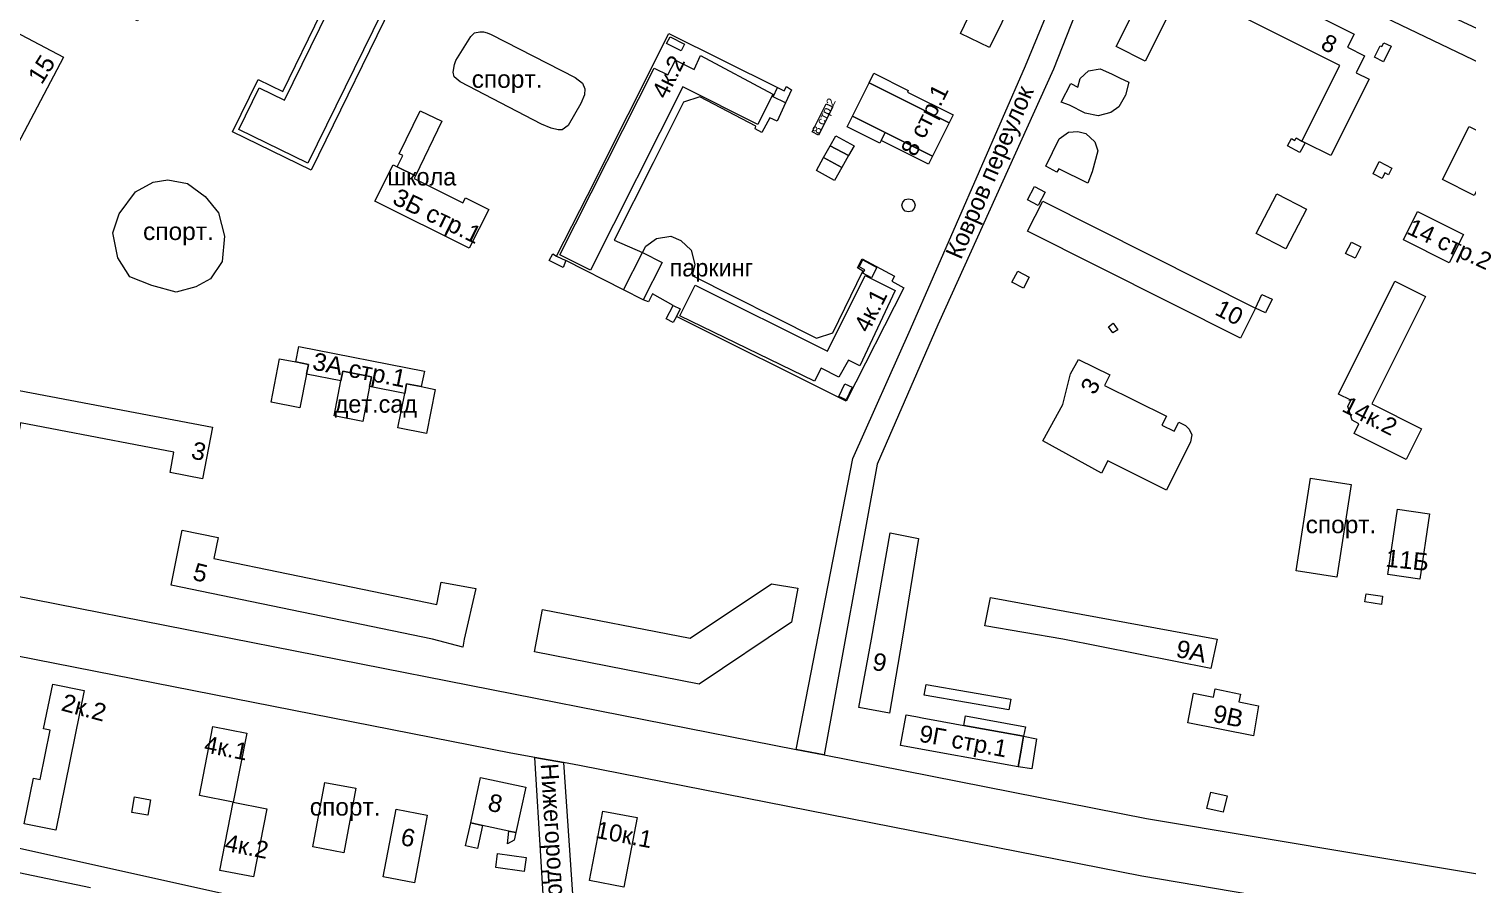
# Model space of a CAD drawing. Header units: metres. Extents: x 9999 to 15101, y 6965 to 11034.
# Drawn here: x 11160 to 11751, y 7899 to 8251 of the extents above; entities that cross this region are included whole.
import ezdxf
from ezdxf.enums import TextEntityAlignment as Align

# ---------------------------------------------------------------- set-up
doc = ezdxf.new("R2010")
doc.units = ezdxf.units.M
doc.header["$MEASUREMENT"] = 0
for name, color, linetype, lineweight in [('Слой 25', 7, 'Continuous', 0), ('Слой 29', 7, 'Continuous', 0), ('Слой 3', 7, 'Continuous', 0), ('Слой 43', 7, 'Continuous', 0), ('Слой 44', 7, 'Continuous', 0), ('Слой 5', 7, 'Continuous', 0), ('Слой 8', 7, 'Continuous', 0), ('Слой 9', 7, 'Continuous', 0)]:
    doc.layers.add(name, color=color, linetype=linetype, lineweight=lineweight)
doc.styles.add('Style-arial', font='arial.shx')
doc.styles.add('Style-p131', font='p131.shx')

msp = doc.modelspace()

# ---------------------------------------------------------------- linework, layer by layer
at = {"layer": 'Слой 25', "color": 8, "linetype": 'Continuous', "lineweight": 0, "flags": 128}
for points in [[(11796, 8217.6), (11625.28, 8299.52), (11609.78, 8307.33), (11609.59, 8307.42), (11600.91, 8311.8), (11582.08, 8321.28), (11493.76, 8368.8), (11468.8, 8382.4), (11381.28, 8428.96), (11236.02, 8502.22), (11242.37, 8514.01), (11357.44, 8456), (11461.28, 8400.16), (11515.36, 8370.24), (11604.99, 8323.2), (11605.43, 8322.98), (11614.18, 8318.6), (11614.38, 8318.5), (11677.49, 8287.06), (11793.6, 8232.96)], [(12342.56, 7783.2), (12018.56, 7834.88), (12018.56, 7834.88), (11683.49, 7891.53), (11669.76, 7893.85), (11617.28, 7902.72), (11386.24, 7948.16), (11379.7, 7949.35), (11367.92, 7951.49), (11358.08, 7953.28), (11032, 8017.28), (11037.12, 8040.96), (11475.3, 7954.72), (11486.75, 7952.47), (11619.2, 7926.4), (12024.64, 7858.56), (12425.34, 7793.28)], [(11185.46, 7897.9), (11076.04, 7920.78), (11073.57, 7922.73), (11060.47, 7935.37), (11373.1, 7865.97)]]:
    msp.add_lwpolyline(points, dxfattribs=at)
for points in [[(11609.78, 8307.33), (11580.96, 8234.24), (11533.44, 8129.12), (11508.48, 8072), (11486.75, 7952.47), (11475.3, 7954.72), (11498.56, 8074.24), (11522.24, 8127.36), (11569.44, 8235.52), (11600.91, 8311.8), (11609.59, 8307.42), (11609.78, 8307.33)], [(11385.57, 7863.2), (11373.1, 7865.97), (11367.92, 7951.49), (11379.7, 7949.35), (11385.57, 7863.2)]]:
    msp.add_lwpolyline(points, close=True, dxfattribs=at)
at = {"layer": 'Слой 3', "color": 8, "linetype": 'Continuous', "lineweight": 0, "flags": 128}
for points in [[(11554.75, 8243.15), (11542.79, 8248.88), (11567.75, 8300.92), (11539.49, 8314.47), (11545.33, 8326.63), (11573.66, 8312.83), (11571.31, 8307.48), (11577.71, 8304.22), (11574.44, 8297.17), (11579.92, 8294.3), (11554.75, 8243.15)], [(11274.61, 8195.59), (11246.34, 8209.48), (11254.74, 8226.56), (11265.02, 8221.5), (11283.1, 8258.28), (11221.54, 8288.53), (11217.64, 8290.45), (11207.13, 8295.61), (11215.15, 8311.93), (11309.1, 8265.76), (11274.61, 8195.59)], [(11640.67, 8280.63), (11704.48, 8248.59), (11701.79, 8243.23), (11708.76, 8239.73), (11705.26, 8232.76), (11710.62, 8230.07), (11694.87, 8198.7), (11684.31, 8203.98), (11683.01, 8204.66), (11698.6, 8235.72), (11633.99, 8268.16), (11618.61, 8237.53), (11606.67, 8243.52), (11622.2, 8274.46), (11627.51, 8271.79), (11631.01, 8278.76), (11637.98, 8275.26), (11640.67, 8280.63)], [(11174.28, 8239.12), (11131.05, 8157.29), (11111.09, 8167.84), (11117.73, 8180.41), (11125.86, 8176.11), (11156.04, 8233.23), (11147.91, 8237.52), (11154.33, 8249.66), (11174.28, 8239.12)], [(11423.46, 8247.54), (11429.4, 8244.48), (11427.99, 8241.75), (11422.05, 8244.8), (11423.46, 8247.54)], [(11719.67, 8243.59), (11716.53, 8237.27), (11712.85, 8239.1), (11715.2, 8243.83), (11715.89, 8243.49), (11716.68, 8245.08), (11719.67, 8243.59)], [(11465.71, 8223.9), (11459.48, 8211.5), (11428.74, 8226.97), (11390.83, 8151.61), (11378.17, 8157.97), (11416.94, 8234.61), (11422.57, 8231.86), (11425.73, 8237.9), (11433.41, 8234.13), (11436.02, 8239.76), (11465.71, 8223.9)], [(11505.26, 8228.61), (11507.2, 8232.5), (11521.3, 8225.45), (11520.96, 8224.77), (11539.71, 8215.4), (11538.1, 8212.19), (11505.26, 8228.61)], [(11584.17, 8220.61), (11588.07, 8228.29), (11590.93, 8226.8), (11591.97, 8230.39), (11595.41, 8233.58), (11600.1, 8234.35), (11604.79, 8232.34), (11608.09, 8230.65), (11611.95, 8228.82), (11610.51, 8223.56), (11607.79, 8218.79), (11604.57, 8216.42), (11599.33, 8215.04), (11594.01, 8216.07), (11587.53, 8219.35), (11584.17, 8220.61)], [(11470.91, 8220.31), (11465.81, 8222.86), (11467.59, 8226.71), (11470.35, 8225.34), (11471.23, 8227.09), (11473.41, 8225.78), (11470.91, 8220.31)], [(11505.26, 8228.61), (11538.1, 8212.19), (11531.26, 8198.51), (11511.84, 8208.22), (11498.42, 8214.93), (11505.26, 8228.61)], [(11487.63, 8220.02), (11490.27, 8218.7), (11484.46, 8207.09), (11481.82, 8208.41), (11487.63, 8220.02)], [(11311.38, 8194.09), (11313.63, 8198.7), (11312.24, 8199.37), (11320.81, 8217.12), (11329.71, 8212.82), (11318.85, 8190.35), (11311.38, 8194.09)], [(11511.84, 8208.22), (11510.2, 8204.92), (11509.6, 8203.74), (11496.18, 8210.46), (11498.42, 8214.93), (11511.84, 8208.22)], [(11740.79, 8188.85), (11751.77, 8210.59), (11758.54, 8207.17), (11761.2, 8212.44), (11767.08, 8209.47), (11770.51, 8216.26), (11815.57, 8193.5), (11809.13, 8180.77), (11764.4, 8203.36), (11753.76, 8182.3), (11740.79, 8188.85)], [(11511.84, 8208.22), (11531.26, 8198.51), (11529.61, 8195.21), (11510.2, 8204.92), (11511.84, 8208.22)], [(11577.89, 8194.32), (11583.36, 8205.55), (11587.1, 8208.32), (11591, 8208.65), (11594.25, 8207.83), (11597.99, 8204.42), (11599.19, 8200.64), (11596.85, 8192.05), (11595.06, 8187.33), (11583.11, 8193.29), (11582.32, 8191.83), (11577.89, 8194.32)], [(11486.54, 8197.89), (11489.23, 8202.66), (11496.79, 8198.68), (11494.05, 8193.81), (11486.54, 8197.89)], [(11489.23, 8202.66), (11491.6, 8206.88), (11499.05, 8202.69), (11496.79, 8198.68), (11489.23, 8202.66)], [(11677.1, 8202.71), (11678.69, 8205.67), (11680.09, 8204.92), (11680.64, 8205.95), (11683.01, 8204.66), (11684.31, 8203.98), (11682.17, 8200), (11677.1, 8202.71)], [(11486.54, 8197.89), (11494.05, 8193.81), (11491.02, 8188.44), (11483.58, 8192.63), (11486.54, 8197.89)], [(11712.23, 8191.19), (11714.77, 8196.24), (11720.02, 8193.6), (11718.64, 8190.86), (11717.09, 8191.64), (11715.93, 8189.33), (11712.23, 8191.19)], [(11311.38, 8194.09), (11318.85, 8190.35), (11318.34, 8189.33), (11338.37, 8179.31), (11339.39, 8181.35), (11348.96, 8176.57), (11340.98, 8160.63), (11302.19, 8180.03), (11309.66, 8194.95), (11311.38, 8194.09)], [(11573.16, 8186.07), (11577.62, 8183.7), (11574.68, 8178.18), (11570.23, 8180.55), (11573.16, 8186.07)], [(11524.1, 8178.27), (11523.74, 8176.91), (11522.74, 8175.91), (11521.38, 8175.55), (11520.01, 8175.91), (11519.02, 8176.91), (11518.65, 8178.27), (11519.02, 8179.63), (11520.01, 8180.63), (11521.38, 8181), (11522.74, 8180.63), (11523.74, 8179.63), (11524.1, 8178.27)], [(11657.74, 8123.73), (11570.34, 8167.61), (11576.53, 8179.94), (11663.93, 8136.06), (11657.74, 8123.73)], [(11664.2, 8166.74), (11672.65, 8183), (11684.84, 8176.66), (11676.38, 8160.4), (11664.2, 8166.74)], [(11724.69, 8164.07), (11730.52, 8175.68), (11749.38, 8166.22), (11743.55, 8154.6), (11724.69, 8164.07)], [(11700.98, 8158.53), (11703.32, 8163.15), (11707.19, 8161.19), (11704.85, 8156.57), (11700.98, 8158.53)], [(11379.5, 8152.79), (11373.83, 8155.67), (11375.3, 8158.35), (11376.85, 8157.42), (11380.63, 8155.58), (11379.5, 8152.79)], [(11412.1, 8158.86), (11420.19, 8154.78), (11412.47, 8139.5), (11404.38, 8143.59), (11412.1, 8158.86)], [(11502.68, 8155.82), (11508.47, 8152.74), (11506.2, 8148.46), (11502.66, 8150.34), (11503.44, 8151.82), (11501.19, 8153.01), (11502.68, 8155.82)], [(11433.72, 8145.52), (11488.14, 8118.36), (11503.63, 8149.39), (11515.98, 8143.22), (11501.39, 8112.29), (11496.74, 8114.7), (11492.86, 8107.71), (11485.49, 8111.36), (11482.77, 8106.08), (11427.43, 8132.92), (11433.72, 8145.52)], [(11563.91, 8146.7), (11566.26, 8151.2), (11570.98, 8148.75), (11568.64, 8144.24), (11563.91, 8146.7)], [(11732.17, 8086.45), (11725.85, 8073.85), (11704.48, 8084.54), (11706.37, 8088.46), (11703.62, 8089.95), (11701.9, 8095.68), (11703.15, 8098.19), (11698.05, 8100.7), (11721.23, 8147.11), (11733.83, 8140.78), (11711.71, 8096.72), (11732.17, 8086.45)], [(11421.86, 8131.68), (11424.74, 8137.09), (11427.64, 8135.79), (11426.05, 8132.55), (11424.74, 8130.11), (11421.86, 8131.68)], [(11666.61, 8141.68), (11670.74, 8139.71), (11668.06, 8134.09), (11663.93, 8136.06), (11666.61, 8141.68)], [(11605.5, 8129.84), (11607.41, 8127.08), (11605.38, 8125.83), (11603.54, 8128.33), (11605.5, 8129.84)], [(11274.89, 8112.94), (11269.78, 8113.94), (11271.03, 8120.32), (11322.54, 8110.17), (11321.29, 8103.79), (11315.24, 8104.98), (11314.45, 8101), (11300.05, 8103.84), (11300.83, 8107.82), (11289.04, 8110.15), (11288.25, 8106.17), (11274.11, 8108.96), (11274.89, 8112.94)], [(11274.89, 8112.94), (11274.11, 8108.96), (11271.36, 8095.05), (11259.55, 8097.38), (11263.08, 8115.27), (11269.78, 8113.94), (11274.89, 8112.94)], [(11576.65, 8081.52), (11584.81, 8096.47), (11587.97, 8109.03), (11591.26, 8115), (11604.05, 8108.62), (11601.92, 8104.32), (11627.34, 8091.68), (11625.5, 8087.97), (11630.59, 8085.48), (11632.42, 8089.14), (11635.25, 8087.82), (11636.71, 8086.36), (11637.81, 8084.04), (11637.3, 8081.15), (11627.42, 8061.3), (11603.25, 8073.32), (11600.7, 8068.2), (11576.65, 8081.52)], [(11289.04, 8110.15), (11300.83, 8107.82), (11300.05, 8103.84), (11297.22, 8089.49), (11285.42, 8091.81), (11288.25, 8106.17), (11289.04, 8110.15)], [(11235.45, 8087.08), (11231.43, 8065.92), (11218.07, 8068.46), (11219.67, 8076.87), (11156.69, 8088.86), (11155.09, 8080.45), (11141.12, 8083.11), (11145.15, 8104.27), (11235.45, 8087.08)], [(11315.24, 8104.98), (11321.29, 8103.79), (11326.96, 8102.67), (11323.37, 8084.49), (11311.65, 8086.8), (11314.45, 8101), (11315.24, 8104.98)], [(11498.21, 8103.6), (11495.82, 8098.36), (11492.86, 8099.72), (11495.25, 8104.95), (11498.21, 8103.6)], [(11731.48, 8024.73), (11718.31, 8026.68), (11722.28, 8053.51), (11735.46, 8051.56), (11731.48, 8024.73)], [(11218.49, 8022.27), (11222.98, 8044.82), (11237.82, 8041.87), (11236.08, 8033.13), (11327.63, 8014.27), (11329.46, 8023.42), (11343.63, 8020.81), (11338.92, 8000), (11338.28, 7996.81), (11325.88, 8000), (11218.49, 8022.27)], [(11513.83, 8043.67), (11525.54, 8041.44), (11518.86, 8000), (11513.54, 7969.66), (11501.04, 7971.98), (11506.24, 8000), (11513.83, 8043.67)], [(11371.13, 8012.29), (11431.71, 8000.49), (11465.11, 8022.77), (11475.92, 8021.01), (11473.39, 8007.02), (11435.44, 7981.6), (11367.78, 7994.82), (11371.13, 8012.29)], [(11708.9, 8015.32), (11709.39, 8018.73), (11716.14, 8017.77), (11715.65, 8014.35), (11708.9, 8015.32)], [(11645.63, 7987.97), (11584.85, 8000), (11552.83, 8005.49), (11555.03, 8017.2), (11648.19, 8000), (11645.63, 7987.97)], [(11171.14, 7921.6), (11158.16, 7924.25), (11161.99, 7942.99), (11164.65, 7942.45), (11168.78, 7962.68), (11166.12, 7963.22), (11169.86, 7981.52), (11182.86, 7978.98), (11171.14, 7921.6)], [(11527.9, 7977.04), (11528.65, 7981.38), (11563.43, 7975.41), (11562.68, 7971.06), (11527.9, 7977.04)], [(11636.09, 7965.64), (11638.51, 7977.88), (11646.66, 7976.27), (11647.32, 7979.59), (11657.81, 7977.51), (11657.17, 7974.24), (11665.23, 7972.65), (11663.15, 7960.29), (11636.09, 7965.64)], [(11559.46, 7961.83), (11568.71, 7960.14), (11567.68, 7954.5), (11566.42, 7947.59), (11518.19, 7956.4), (11520.48, 7968.95), (11524.36, 7968.24), (11527.66, 7967.64), (11531.51, 7966.93), (11544.15, 7964.63), (11547.91, 7963.94), (11559.46, 7961.83)], [(11544.15, 7964.63), (11544.87, 7968.56), (11569.43, 7964.07), (11568.71, 7960.14), (11559.46, 7961.83), (11547.91, 7963.94), (11544.15, 7964.63)], [(11249.61, 7961.44), (11244.06, 7933.07), (11230.11, 7935.79), (11235.67, 7964.17), (11249.61, 7961.44)], [(11566.42, 7947.59), (11567.68, 7954.5), (11568.71, 7960.14), (11574.02, 7959.13), (11572.05, 7946.73), (11566.42, 7947.59)], [(11346.42, 7923.55), (11341.56, 7924.6), (11345.62, 7943.25), (11364.17, 7939.21), (11360.11, 7920.57), (11357.27, 7921.18), (11346.42, 7923.55)], [(11650.69, 7928.99), (11643.97, 7930.55), (11645.54, 7937.24), (11652.25, 7935.68), (11650.69, 7928.99)], [(11202.38, 7928.83), (11203.5, 7935.23), (11210.08, 7934.08), (11208.96, 7927.68), (11202.38, 7928.83)], [(11244.06, 7933.07), (11257.77, 7930.38), (11252.29, 7902.38), (11238.58, 7905.06), (11244.06, 7933.07)], [(11318.43, 7899.99), (11305.66, 7902.4), (11310.91, 7930.22), (11323.69, 7927.81), (11318.43, 7899.99)], [(11346.42, 7923.55), (11344.36, 7914.06), (11339.5, 7915.12), (11341.56, 7924.6), (11346.42, 7923.55)], [(11404.54, 7898.19), (11390.4, 7900.88), (11395.82, 7929.45), (11409.97, 7926.76), (11404.54, 7898.19)], [(11357.27, 7921.18), (11360.11, 7920.57), (11359.45, 7917.54), (11356.75, 7915.96), (11357.27, 7921.18)], [(11363.53, 7904.64), (11351.85, 7906.24), (11352.64, 7912), (11364.32, 7910.4), (11363.53, 7904.64)]]:
    msp.add_lwpolyline(points, close=True, dxfattribs=at)
at = {"layer": 'Слой 43', "color": 8, "linetype": 'Continuous', "lineweight": 0, "flags": 128}
for points in [[(11222.11, 8285.64), (11204.69, 8254.04), (11182.63, 8266.12), (11192.74, 8284.58), (11208.17, 8276.13), (11215.24, 8289.04), (11204.28, 8294.39), (11214.01, 8314.32), (11310.1, 8267.43), (11312.04, 8266.49), (11276.02, 8192.67), (11243.75, 8208.42), (11254.29, 8230.03), (11264.44, 8225.08), (11280.19, 8257.36), (11222.11, 8285.64)], [(11412.1, 8158.86), (11413.56, 8161.44), (11417.92, 8164.66), (11423.85, 8165.54), (11427.95, 8163.79), (11432.14, 8159.86), (11433.62, 8153.93), (11432.57, 8149.39), (11483.66, 8123.68), (11490.38, 8125.86), (11502.59, 8151.16), (11500.41, 8152.65), (11502.33, 8156.31), (11515.68, 8149.16), (11514.63, 8147.15), (11519.43, 8144.36), (11495.79, 8097.78), (11426.05, 8132.55), (11424.74, 8130.11), (11421.86, 8131.68), (11424.74, 8137.09), (11416.28, 8141.89), (11414.57, 8138.57), (11412.47, 8139.5), (11404.38, 8143.59), (11380.63, 8155.58), (11379.5, 8152.79), (11373.83, 8155.67), (11375.3, 8158.35), (11376.85, 8157.42), (11389.6, 8182.25), (11422.92, 8248.8), (11467.59, 8226.71), (11470.35, 8225.34), (11471.23, 8227.09), (11473.41, 8225.78), (11470.91, 8220.31), (11467.48, 8212.78), (11464.42, 8214.26), (11461.2, 8208.15), (11458.4, 8209.72), (11458.75, 8210.77), (11435.64, 8222.81), (11428.92, 8220.63), (11416.54, 8195.79), (11400.57, 8163.97), (11412.1, 8158.86)]]:
    msp.add_lwpolyline(points, close=True, dxfattribs=at)
at = {"layer": 'Слой 5', "color": 8, "linetype": 'Continuous', "lineweight": 0, "flags": 128}
for points in [[(11349.92, 8248.48), (11384.48, 8230.72), (11387.52, 8228.48), (11388.48, 8226.08), (11388.32, 8223.68), (11386.88, 8220.16), (11381.6, 8211.04), (11379.2, 8209.28), (11377.44, 8209.28), (11374.56, 8209.92), (11370.72, 8211.68), (11337.28, 8228.96), (11334.72, 8231.04), (11334.4, 8232.96), (11334.88, 8236.16), (11335.52, 8237.76), (11341.6, 8247.68), (11343.2, 8249.12), (11345.28, 8249.6), (11346.88, 8249.6), (11348.32, 8249.12), (11349.92, 8248.48)], [(11217.11, 8188.72), (11225.25, 8187.28), (11232.49, 8181.85), (11237.92, 8175.15), (11240.45, 8165.56), (11239.54, 8155.25), (11234.66, 8148.01), (11228.69, 8144.75), (11220.55, 8142.58), (11210.6, 8145.29), (11201.55, 8148.91), (11196.67, 8156.69), (11194.5, 8167.01), (11197.21, 8174.79), (11203.91, 8183.84), (11211.14, 8187.82), (11217.11, 8188.72)], [(11703.31, 8063.59), (11697.39, 8025.53), (11680.6, 8028.14), (11686.53, 8066.2), (11703.31, 8063.59)], [(11281.67, 7941.2), (11294.39, 7938.85), (11289.48, 7912.34), (11276.76, 7914.69), (11281.67, 7941.2)]]:
    msp.add_lwpolyline(points, close=True, dxfattribs=at)

# ---------------------------------------------------------------- texts
at = {"layer": 'Слой 29', "color": 8, "linetype": 'Continuous', "lineweight": 0, "style": 'Style-p131'}
for s, rotation, p in [('Ковров переулок', 66.7, (11542.97, 8155.63)), ('Нижегородский переулок', 273.6, (11370.3, 7948.77))]:
    msp.add_text(s, height=7.2, rotation=rotation, dxfattribs=at).set_placement(p)
at = {"layer": 'Слой 44', "color": 8, "linetype": 'Continuous', "lineweight": 0, "style": 'Style-p131'}
msp.add_text('паркинг', height=7.2, dxfattribs=at).set_placement((11423.26, 8149.05))
at = {"layer": 'Слой 5', "color": 8, "linetype": 'Continuous', "lineweight": 0, "style": 'Style-arial'}
for p in [(11341.98, 8226.54), (11206.98, 8164.03), (11684.54, 8043.59), (11275.46, 7927.57)]:
    msp.add_text('спорт.', height=7.2, dxfattribs=at).set_placement(p)
at = {"layer": 'Слой 8', "color": 8, "linetype": 'Continuous', "lineweight": 0, "style": 'Style-p131'}
for s, p in [('школа', (11307.37, 8186.42)), ('дет.сад', (11285.68, 8093.08))]:
    msp.add_text(s, height=7.2, dxfattribs=at).set_placement(p)
at = {"layer": 'Слой 9', "color": 8, "linetype": 'Continuous', "lineweight": 0, "style": 'Style-arial'}
for s, height, rotation, p in [('8', 7, 333.3, (11690.27, 8242.8)), ('4к.2', 7, 63.4, (11421.89, 8221.53)), ('8 стр.2', 3.5, 63.4, (11484.69, 8207.26)), ('14 стр.2', 7, 335.3, (11725.67, 8166.8)), ('4к.1', 7, 63.4, (11504.96, 8125.56)), ('10', 7, 333.3, (11646.82, 8133.58)), ('3', 7, 61.1, (11597.83, 8100.04)), ('14к.2', 7, 333.3, (11699, 8093.87)), ('4к.2', 7, 348.9, (11240.17, 7913.19))]:
    msp.add_text(s, height=height, rotation=rotation, dxfattribs=at).set_placement(p)
for s, height, rotation, p in [('15', 7.2, 58, (11159.22, 8231.33)), ('8 стр.1', 7, 63.4, (11517.95, 8200.99)), ('3Б стр.1', 7.2, 334, (11312.1, 8185.62)), ('3А стр.1', 7.2, 348.8, (11277.59, 8117.94)), ('3', 7.2, 346, (11228.06, 8081.46)), ('11Б', 7.2, 354, (11717.86, 8037.05)), ('5', 7.2, 346, (11228.7, 8031.54)), ('9А', 7.2, 348, (11632.37, 7999.9)), ('9', 7.2, 349.2, (11507.51, 7994.64)), ('2к.2', 7.2, 345, (11174.81, 7977.82)), ('9В', 7.2, 348, (11647.51, 7973.24)), ('8', 7.2, 347, (11349.79, 7936.79)), ('6', 7.2, 347, (11313.95, 7922.71))]:
    msp.add_text(s, height=height, rotation=rotation, dxfattribs=at).set_placement(p, align=Align.TOP_LEFT)
for s, rotation, p in [('4к.1', 348.9, (11241.15, 7955.34)), ('9Г стр.1', 349.6, (11543.95, 7958.18)), ('10к.1', 349.2, (11404.61, 7919.76))]:
    msp.add_text(s, height=7, rotation=rotation, dxfattribs=at).set_placement(p, align=Align.MIDDLE_CENTER)

doc.saveas('drawing.dxf')
